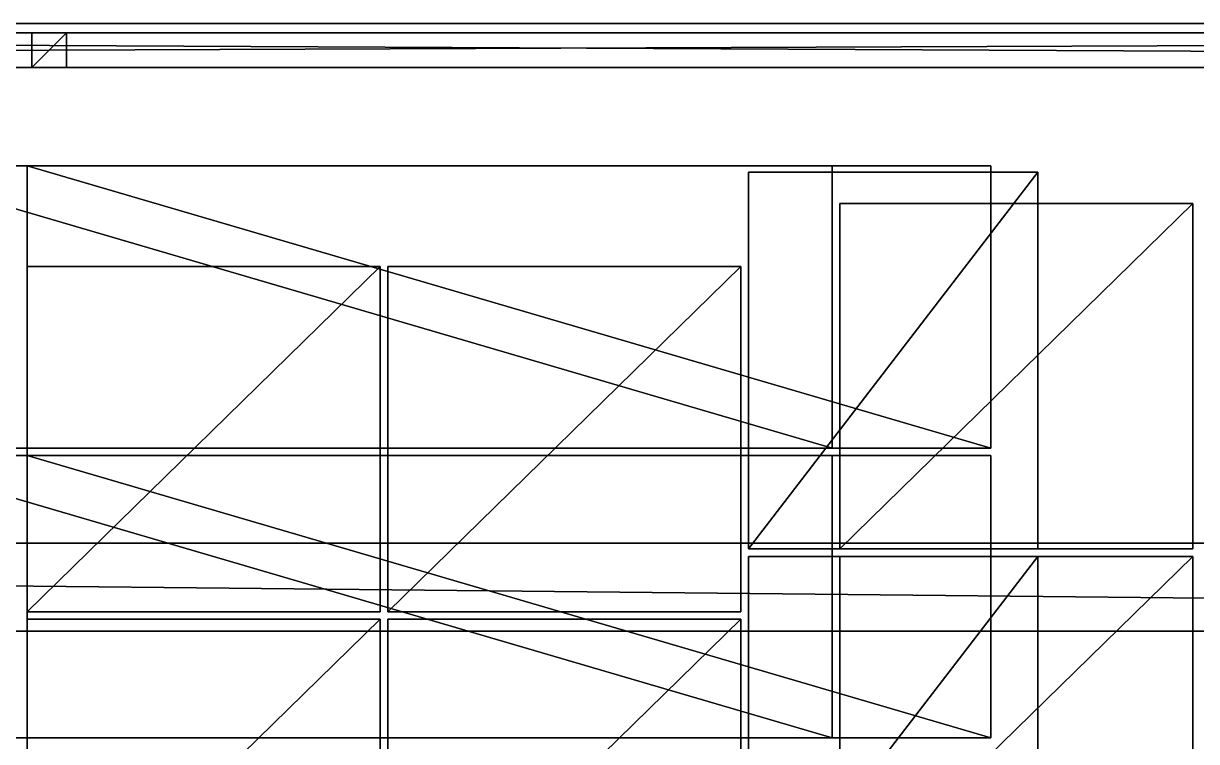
# Model space of a CAD drawing. Header units: millimetres. Extents: x -3100 to 14040, y -1280 to 1295.
# Drawn here: x 6959 to 8823, y 155 to 1295 of the extents above; entities that cross this region are included whole.
import ezdxf

# ---------------------------------------------------------------- set-up
doc = ezdxf.new("R2010")
doc.units = ezdxf.units.MM

msp = doc.modelspace()

# ---------------------------------------------------------------- linework, layer by layer
at = {"layer": 'CAD_75LAB'}
for points in [[(14040, 1295, 1250), (-40, 1295, 1250), (-40, 1295, 1320)], [(14040, 1295, 1320), (14040, 1295, 1250), (-40, 1295, 1320)], [(14040, 1225, 1250), (-40, 1225, 1250), (-40, 1295, 1250)], [(14040, 1295, 1250), (14040, 1225, 1250), (-40, 1295, 1250)], [(14040, 1225, 1320), (-40, 1295, 1320), (-40, 1225, 1320)], [(14040, 1295, 1320), (-40, 1295, 1320), (14040, 1225, 1320)], [(14040, 1280, 1160), (-40, 1280, 1160), (-40, 1280, 1250)], [(14040, 1280, 1250), (14040, 1280, 1160), (-40, 1280, 1250)], [(14040, -1280, 1160), (-40, -1280, 1160), (-40, 1280, 1160)], [(14040, 1280, 1160), (14040, -1280, 1160), (-40, 1280, 1160)], [(14040, -1280, 1250), (-40, 1280, 1250), (-40, -1280, 1250)], [(14040, 1280, 1250), (-40, 1280, 1250), (14040, -1280, 1250)], [(14040, 1280, 3995), (14040, 1280, 3940), (-40, 1280, 3940)], [(14040, 1280, 3995), (-40, 1280, 3940), (-40, 1280, 3995)], [(14040, 1280, 3940), (-40, 1225, 3940), (-40, 1280, 3940)], [(14040, 1280, 3940), (14040, 1225, 3940), (-40, 1225, 3940)], [(14040, 1280, 3995), (-40, 1280, 3995), (-40, 1225, 3995)], [(14040, 1280, 3995), (-40, 1225, 3995), (14040, 1225, 3995)], [(6972.5, 1280, 3940), (6972.5, 1280, 1250), (6972.5, 1225, 1250)], [(6972.5, 1225, 3940), (6972.5, 1280, 3940), (6972.5, 1225, 1250)], [(6972.5, 1280, 3940), (7027.5, 1280, 1250), (6972.5, 1280, 1250)], [(7027.5, 1280, 3940), (7027.5, 1280, 1250), (6972.5, 1280, 3940)], [(7027.5, 1280, 1250), (6972.5, 1225, 1250), (6972.5, 1280, 1250)], [(7027.5, 1280, 1250), (7027.5, 1225, 1250), (6972.5, 1225, 1250)], [(7027.5, 1280, 3940), (6972.5, 1280, 3940), (6972.5, 1225, 3940)], [(7027.5, 1280, 3940), (6972.5, 1225, 3940), (7027.5, 1225, 3940)], [(7027.5, 1280, 3940), (7027.5, 1225, 1250), (7027.5, 1280, 1250)], [(7027.5, 1225, 3940), (7027.5, 1225, 1250), (7027.5, 1280, 3940)], [(14040, 1225, 3995), (-40, 1225, 3940), (14040, 1225, 3940)], [(14040, 1225, 3995), (-40, 1225, 3995), (-40, 1225, 3940)], [(14040, 1225, 1250), (-40, 1225, 1320), (-40, 1225, 1250)], [(14040, 1225, 1320), (-40, 1225, 1320), (14040, 1225, 1250)], [(6972.5, 1225, 3940), (6972.5, 1225, 1250), (7027.5, 1225, 1250)], [(7027.5, 1225, 3940), (6972.5, 1225, 3940), (7027.5, 1225, 1250)], [(8244, 1069, 1367), (8244, 1069, 1253), (6713, 1069, 1253)], [(8244, 1069, 1367), (6713, 1069, 1253), (6713, 1069, 1367)], [(8244, 621, 1253), (6713, 621, 1253), (6713, 1069, 1253)], [(8244, 1069, 1253), (8244, 621, 1253), (6713, 1069, 1253)], [(8244, 621, 1367), (6713, 1069, 1367), (6713, 621, 1367)], [(8244, 1069, 1367), (6713, 1069, 1367), (8244, 621, 1367)], [(8244, 1069, 1487), (8244, 1069, 1373), (6713, 1069, 1373)], [(8244, 1069, 1487), (6713, 1069, 1373), (6713, 1069, 1487)], [(8244, 621, 1373), (6713, 621, 1373), (6713, 1069, 1373)], [(8244, 1069, 1373), (8244, 621, 1373), (6713, 1069, 1373)], [(8244, 621, 1487), (6713, 1069, 1487), (6713, 621, 1487)], [(8244, 1069, 1487), (6713, 1069, 1487), (8244, 621, 1487)], [(8244, 1069, 1607), (8244, 1069, 1493), (6713, 1069, 1493)], [(8244, 1069, 1607), (6713, 1069, 1493), (6713, 1069, 1607)], [(8244, 621, 1493), (6713, 621, 1493), (6713, 1069, 1493)], [(8244, 1069, 1493), (8244, 621, 1493), (6713, 1069, 1493)], [(8244, 621, 1607), (6713, 1069, 1607), (6713, 621, 1607)], [(8244, 1069, 1607), (6713, 1069, 1607), (8244, 621, 1607)], [(6965, 621, 1613), (6965, 1069, 1727), (6965, 1069, 1613)], [(6965, 621, 1727), (6965, 1069, 1727), (6965, 621, 1613)], [(8496, 1069, 1727), (8496, 1069, 1613), (6965, 1069, 1613)], [(8496, 1069, 1727), (6965, 1069, 1613), (6965, 1069, 1727)], [(8496, 621, 1613), (6965, 621, 1613), (6965, 1069, 1613)], [(8496, 1069, 1613), (8496, 621, 1613), (6965, 1069, 1613)], [(8496, 621, 1727), (6965, 1069, 1727), (6965, 621, 1727)], [(8496, 1069, 1727), (6965, 1069, 1727), (8496, 621, 1727)], [(6965, 621, 1733), (6965, 1069, 1847), (6965, 1069, 1733)], [(6965, 621, 1847), (6965, 1069, 1847), (6965, 621, 1733)], [(8496, 1069, 1847), (8496, 1069, 1733), (6965, 1069, 1733)], [(8496, 1069, 1847), (6965, 1069, 1733), (6965, 1069, 1847)], [(8496, 621, 1733), (6965, 621, 1733), (6965, 1069, 1733)], [(8496, 1069, 1733), (8496, 621, 1733), (6965, 1069, 1733)], [(8496, 621, 1847), (6965, 1069, 1847), (6965, 621, 1847)], [(8496, 1069, 1847), (6965, 1069, 1847), (8496, 621, 1847)], [(6965, 621, 1853), (6965, 1069, 1967), (6965, 1069, 1853)], [(6965, 621, 1967), (6965, 1069, 1967), (6965, 621, 1853)], [(8496, 1069, 1967), (8496, 1069, 1853), (6965, 1069, 1853)], [(8496, 1069, 1967), (6965, 1069, 1853), (6965, 1069, 1967)], [(8496, 621, 1853), (6965, 621, 1853), (6965, 1069, 1853)], [(8496, 1069, 1853), (8496, 621, 1853), (6965, 1069, 1853)], [(8496, 621, 1967), (6965, 1069, 1967), (6965, 621, 1967)], [(8496, 1069, 1967), (6965, 1069, 1967), (8496, 621, 1967)], [(6965, 621, 1973), (6965, 1069, 2087), (6965, 1069, 1973)], [(6965, 621, 2087), (6965, 1069, 2087), (6965, 621, 1973)], [(8496, 1069, 2087), (8496, 1069, 1973), (6965, 1069, 1973)], [(8496, 1069, 2087), (6965, 1069, 1973), (6965, 1069, 2087)], [(8496, 621, 1973), (6965, 621, 1973), (6965, 1069, 1973)], [(8496, 1069, 1973), (8496, 621, 1973), (6965, 1069, 1973)], [(8496, 621, 2087), (6965, 1069, 2087), (6965, 621, 2087)], [(8496, 1069, 2087), (6965, 1069, 2087), (8496, 621, 2087)], [(6965, 621, 2093), (6965, 1069, 2207), (6965, 1069, 2093)], [(6965, 621, 2207), (6965, 1069, 2207), (6965, 621, 2093)], [(8496, 1069, 2207), (8496, 1069, 2093), (6965, 1069, 2093)], [(8496, 1069, 2207), (6965, 1069, 2093), (6965, 1069, 2207)], [(8496, 621, 2093), (6965, 621, 2093), (6965, 1069, 2093)], [(8496, 1069, 2093), (8496, 621, 2093), (6965, 1069, 2093)], [(8496, 621, 2207), (6965, 1069, 2207), (6965, 621, 2207)], [(8496, 1069, 2207), (6965, 1069, 2207), (8496, 621, 2207)], [(6965, 621, 2213), (6965, 1069, 2327), (6965, 1069, 2213)], [(6965, 621, 2327), (6965, 1069, 2327), (6965, 621, 2213)], [(8496, 1069, 2327), (8496, 1069, 2213), (6965, 1069, 2213)], [(8496, 1069, 2327), (6965, 1069, 2213), (6965, 1069, 2327)], [(8496, 621, 2213), (6965, 621, 2213), (6965, 1069, 2213)], [(8496, 1069, 2213), (8496, 621, 2213), (6965, 1069, 2213)], [(8496, 621, 2327), (6965, 1069, 2327), (6965, 621, 2327)], [(8496, 1069, 2327), (6965, 1069, 2327), (8496, 621, 2327)], [(6965, 621, 2333), (6965, 1069, 2447), (6965, 1069, 2333)], [(6965, 621, 2447), (6965, 1069, 2447), (6965, 621, 2333)], [(8496, 1069, 2447), (8496, 1069, 2333), (6965, 1069, 2333)], [(8496, 1069, 2447), (6965, 1069, 2333), (6965, 1069, 2447)], [(8496, 621, 2333), (6965, 621, 2333), (6965, 1069, 2333)], [(8496, 1069, 2333), (8496, 621, 2333), (6965, 1069, 2333)], [(8496, 621, 2447), (6965, 1069, 2447), (6965, 621, 2447)], [(8496, 1069, 2447), (6965, 1069, 2447), (8496, 621, 2447)], [(6965, 621, 2453), (6965, 1069, 2567), (6965, 1069, 2453)], [(6965, 621, 2567), (6965, 1069, 2567), (6965, 621, 2453)], [(8496, 1069, 2567), (8496, 1069, 2453), (6965, 1069, 2453)], [(8496, 1069, 2567), (6965, 1069, 2453), (6965, 1069, 2567)], [(8496, 621, 2453), (6965, 621, 2453), (6965, 1069, 2453)], [(8496, 1069, 2453), (8496, 621, 2453), (6965, 1069, 2453)], [(8496, 621, 2567), (6965, 1069, 2567), (6965, 621, 2567)], [(8496, 1069, 2567), (6965, 1069, 2567), (8496, 621, 2567)], [(6965, 621, 2573), (6965, 1069, 2687), (6965, 1069, 2573)], [(6965, 621, 2687), (6965, 1069, 2687), (6965, 621, 2573)], [(8496, 1069, 2687), (8496, 1069, 2573), (6965, 1069, 2573)], [(8496, 1069, 2687), (6965, 1069, 2573), (6965, 1069, 2687)], [(8496, 621, 2573), (6965, 621, 2573), (6965, 1069, 2573)], [(8496, 1069, 2573), (8496, 621, 2573), (6965, 1069, 2573)], [(8496, 621, 2687), (6965, 1069, 2687), (6965, 621, 2687)], [(8496, 1069, 2687), (6965, 1069, 2687), (8496, 621, 2687)], [(6965, 621, 2693), (6965, 1069, 2807), (6965, 1069, 2693)], [(6965, 621, 2807), (6965, 1069, 2807), (6965, 621, 2693)], [(8496, 1069, 2807), (8496, 1069, 2693), (6965, 1069, 2693)], [(8496, 1069, 2807), (6965, 1069, 2693), (6965, 1069, 2807)], [(8496, 621, 2693), (6965, 621, 2693), (6965, 1069, 2693)], [(8496, 1069, 2693), (8496, 621, 2693), (6965, 1069, 2693)], [(8496, 621, 2807), (6965, 1069, 2807), (6965, 621, 2807)], [(8496, 1069, 2807), (6965, 1069, 2807), (8496, 621, 2807)], [(6965, 621, 2813), (6965, 1069, 2927), (6965, 1069, 2813)], [(6965, 621, 2927), (6965, 1069, 2927), (6965, 621, 2813)], [(8496, 1069, 2927), (8496, 1069, 2813), (6965, 1069, 2813)], [(8496, 1069, 2927), (6965, 1069, 2813), (6965, 1069, 2927)], [(8496, 621, 2813), (6965, 621, 2813), (6965, 1069, 2813)], [(8496, 1069, 2813), (8496, 621, 2813), (6965, 1069, 2813)], [(8496, 621, 2927), (6965, 1069, 2927), (6965, 621, 2927)], [(8496, 1069, 2927), (6965, 1069, 2927), (8496, 621, 2927)], [(8244, 621, 1253), (8244, 1069, 1253), (8244, 1069, 1367)], [(8244, 621, 1367), (8244, 621, 1253), (8244, 1069, 1367)], [(8244, 621, 1373), (8244, 1069, 1373), (8244, 1069, 1487)], [(8244, 621, 1487), (8244, 621, 1373), (8244, 1069, 1487)], [(8244, 621, 1493), (8244, 1069, 1493), (8244, 1069, 1607)], [(8244, 621, 1607), (8244, 621, 1493), (8244, 1069, 1607)], [(8496, 621, 1613), (8496, 1069, 1613), (8496, 1069, 1727)], [(8496, 621, 1727), (8496, 621, 1613), (8496, 1069, 1727)], [(8496, 621, 1733), (8496, 1069, 1733), (8496, 1069, 1847)], [(8496, 621, 1847), (8496, 621, 1733), (8496, 1069, 1847)], [(8496, 621, 1853), (8496, 1069, 1853), (8496, 1069, 1967)], [(8496, 621, 1967), (8496, 621, 1853), (8496, 1069, 1967)], [(8496, 621, 1973), (8496, 1069, 1973), (8496, 1069, 2087)], [(8496, 621, 2087), (8496, 621, 1973), (8496, 1069, 2087)], [(8496, 621, 2093), (8496, 1069, 2093), (8496, 1069, 2207)], [(8496, 621, 2207), (8496, 621, 2093), (8496, 1069, 2207)], [(8496, 621, 2213), (8496, 1069, 2213), (8496, 1069, 2327)], [(8496, 621, 2327), (8496, 621, 2213), (8496, 1069, 2327)], [(8496, 621, 2333), (8496, 1069, 2333), (8496, 1069, 2447)], [(8496, 621, 2447), (8496, 621, 2333), (8496, 1069, 2447)], [(8496, 621, 2453), (8496, 1069, 2453), (8496, 1069, 2567)], [(8496, 621, 2567), (8496, 621, 2453), (8496, 1069, 2567)], [(8496, 621, 2573), (8496, 1069, 2573), (8496, 1069, 2687)], [(8496, 621, 2687), (8496, 621, 2573), (8496, 1069, 2687)], [(8496, 621, 2693), (8496, 1069, 2693), (8496, 1069, 2807)], [(8496, 621, 2807), (8496, 621, 2693), (8496, 1069, 2807)], [(8496, 621, 2813), (8496, 1069, 2813), (8496, 1069, 2927)], [(8496, 621, 2927), (8496, 621, 2813), (8496, 1069, 2927)], [(8111, 461, 2933), (8111, 1059, 3071), (8111, 1059, 2933)], [(8111, 461, 3071), (8111, 1059, 3071), (8111, 461, 2933)], [(8571, 1059, 2933), (8111, 1059, 2933), (8111, 1059, 3071)], [(8571, 1059, 3071), (8571, 1059, 2933), (8111, 1059, 3071)], [(8571, 1059, 2933), (8111, 461, 2933), (8111, 1059, 2933)], [(8571, 1059, 2933), (8571, 461, 2933), (8111, 461, 2933)], [(8571, 1059, 3071), (8111, 1059, 3071), (8111, 461, 3071)], [(8571, 1059, 3071), (8111, 461, 3071), (8571, 461, 3071)], [(8111, 461, 3077), (8111, 1059, 3215), (8111, 1059, 3077)], [(8111, 461, 3215), (8111, 1059, 3215), (8111, 461, 3077)], [(8571, 1059, 3077), (8111, 1059, 3077), (8111, 1059, 3215)], [(8571, 1059, 3215), (8571, 1059, 3077), (8111, 1059, 3215)], [(8571, 1059, 3077), (8111, 461, 3077), (8111, 1059, 3077)], [(8571, 1059, 3077), (8571, 461, 3077), (8111, 461, 3077)], [(8571, 1059, 3215), (8111, 1059, 3215), (8111, 461, 3215)], [(8571, 1059, 3215), (8111, 461, 3215), (8571, 461, 3215)], [(8111, 461, 3221), (8111, 1059, 3359), (8111, 1059, 3221)], [(8111, 461, 3359), (8111, 1059, 3359), (8111, 461, 3221)], [(8571, 1059, 3221), (8111, 1059, 3221), (8111, 1059, 3359)], [(8571, 1059, 3359), (8571, 1059, 3221), (8111, 1059, 3359)], [(8571, 1059, 3221), (8111, 461, 3221), (8111, 1059, 3221)], [(8571, 1059, 3221), (8571, 461, 3221), (8111, 461, 3221)], [(8571, 1059, 3359), (8111, 1059, 3359), (8111, 461, 3359)], [(8571, 1059, 3359), (8111, 461, 3359), (8571, 461, 3359)], [(8111, 461, 3365), (8111, 1059, 3503), (8111, 1059, 3365)], [(8111, 461, 3503), (8111, 1059, 3503), (8111, 461, 3365)], [(8571, 1059, 3365), (8111, 1059, 3365), (8111, 1059, 3503)], [(8571, 1059, 3503), (8571, 1059, 3365), (8111, 1059, 3503)], [(8571, 1059, 3365), (8111, 461, 3365), (8111, 1059, 3365)], [(8571, 1059, 3365), (8571, 461, 3365), (8111, 461, 3365)], [(8571, 1059, 3503), (8111, 1059, 3503), (8111, 461, 3503)], [(8571, 1059, 3503), (8111, 461, 3503), (8571, 461, 3503)], [(8111, 461, 3509), (8111, 1059, 3647), (8111, 1059, 3509)], [(8111, 461, 3647), (8111, 1059, 3647), (8111, 461, 3509)], [(8571, 1059, 3509), (8111, 1059, 3509), (8111, 1059, 3647)], [(8571, 1059, 3647), (8571, 1059, 3509), (8111, 1059, 3647)], [(8571, 1059, 3509), (8111, 461, 3509), (8111, 1059, 3509)], [(8571, 1059, 3509), (8571, 461, 3509), (8111, 461, 3509)], [(8571, 1059, 3647), (8111, 1059, 3647), (8111, 461, 3647)], [(8571, 1059, 3647), (8111, 461, 3647), (8571, 461, 3647)], [(8111, 461, 3653), (8111, 1059, 3791), (8111, 1059, 3653)], [(8111, 461, 3791), (8111, 1059, 3791), (8111, 461, 3653)], [(8571, 1059, 3653), (8111, 1059, 3653), (8111, 1059, 3791)], [(8571, 1059, 3791), (8571, 1059, 3653), (8111, 1059, 3791)], [(8571, 1059, 3653), (8111, 461, 3653), (8111, 1059, 3653)], [(8571, 1059, 3653), (8571, 461, 3653), (8111, 461, 3653)], [(8571, 1059, 3791), (8111, 1059, 3791), (8111, 461, 3791)], [(8571, 1059, 3791), (8111, 461, 3791), (8571, 461, 3791)], [(8571, 461, 2933), (8571, 1059, 2933), (8571, 1059, 3071)], [(8571, 461, 3071), (8571, 461, 2933), (8571, 1059, 3071)], [(8571, 461, 3077), (8571, 1059, 3077), (8571, 1059, 3215)], [(8571, 461, 3215), (8571, 461, 3077), (8571, 1059, 3215)], [(8571, 461, 3221), (8571, 1059, 3221), (8571, 1059, 3359)], [(8571, 461, 3359), (8571, 461, 3221), (8571, 1059, 3359)], [(8571, 461, 3365), (8571, 1059, 3365), (8571, 1059, 3503)], [(8571, 461, 3503), (8571, 461, 3365), (8571, 1059, 3503)], [(8571, 461, 3509), (8571, 1059, 3509), (8571, 1059, 3647)], [(8571, 461, 3647), (8571, 461, 3509), (8571, 1059, 3647)], [(8571, 461, 3653), (8571, 1059, 3653), (8571, 1059, 3791)], [(8571, 461, 3791), (8571, 461, 3653), (8571, 1059, 3791)], [(8256, 461, 1253), (8256, 1009, 1397), (8256, 1009, 1253)], [(8256, 461, 1397), (8256, 1009, 1397), (8256, 461, 1253)], [(8817, 1009, 1253), (8256, 1009, 1253), (8256, 1009, 1397)], [(8817, 1009, 1397), (8817, 1009, 1253), (8256, 1009, 1397)], [(8817, 1009, 1253), (8256, 461, 1253), (8256, 1009, 1253)], [(8817, 1009, 1253), (8817, 461, 1253), (8256, 461, 1253)], [(8817, 1009, 1397), (8256, 1009, 1397), (8256, 461, 1397)], [(8817, 1009, 1397), (8256, 461, 1397), (8817, 461, 1397)], [(8256, 461, 1403), (8256, 1009, 1547), (8256, 1009, 1403)], [(8256, 461, 1547), (8256, 1009, 1547), (8256, 461, 1403)], [(8817, 1009, 1403), (8256, 1009, 1403), (8256, 1009, 1547)], [(8817, 1009, 1547), (8817, 1009, 1403), (8256, 1009, 1547)], [(8817, 1009, 1403), (8256, 461, 1403), (8256, 1009, 1403)], [(8817, 1009, 1403), (8817, 461, 1403), (8256, 461, 1403)], [(8817, 1009, 1547), (8256, 1009, 1547), (8256, 461, 1547)], [(8817, 1009, 1547), (8256, 461, 1547), (8817, 461, 1547)], [(8817, 461, 1253), (8817, 1009, 1253), (8817, 1009, 1397)], [(8817, 461, 1397), (8817, 461, 1253), (8817, 1009, 1397)], [(8817, 461, 1403), (8817, 1009, 1403), (8817, 1009, 1547)], [(8817, 461, 1547), (8817, 461, 1403), (8817, 1009, 1547)], [(6965, 361, 2933), (6965, 909, 3077), (6965, 909, 2933)], [(6965, 361, 3077), (6965, 909, 3077), (6965, 361, 2933)], [(7526, 909, 2933), (6965, 909, 2933), (6965, 909, 3077)], [(7526, 909, 3077), (7526, 909, 2933), (6965, 909, 3077)], [(7526, 909, 2933), (6965, 361, 2933), (6965, 909, 2933)], [(7526, 909, 2933), (7526, 361, 2933), (6965, 361, 2933)], [(7526, 909, 3077), (6965, 909, 3077), (6965, 361, 3077)], [(7526, 909, 3077), (6965, 361, 3077), (7526, 361, 3077)], [(6965, 361, 3083), (6965, 909, 3227), (6965, 909, 3083)], [(6965, 361, 3227), (6965, 909, 3227), (6965, 361, 3083)], [(7526, 909, 3083), (6965, 909, 3083), (6965, 909, 3227)], [(7526, 909, 3227), (7526, 909, 3083), (6965, 909, 3227)], [(7526, 909, 3083), (6965, 361, 3083), (6965, 909, 3083)], [(7526, 909, 3083), (7526, 361, 3083), (6965, 361, 3083)], [(7526, 909, 3227), (6965, 909, 3227), (6965, 361, 3227)], [(7526, 909, 3227), (6965, 361, 3227), (7526, 361, 3227)], [(6965, 361, 3233), (6965, 909, 3377), (6965, 909, 3233)], [(6965, 361, 3377), (6965, 909, 3377), (6965, 361, 3233)], [(7526, 909, 3233), (6965, 909, 3233), (6965, 909, 3377)], [(7526, 909, 3377), (7526, 909, 3233), (6965, 909, 3377)], [(7526, 909, 3233), (6965, 361, 3233), (6965, 909, 3233)], [(7526, 909, 3233), (7526, 361, 3233), (6965, 361, 3233)], [(7526, 909, 3377), (6965, 909, 3377), (6965, 361, 3377)], [(7526, 909, 3377), (6965, 361, 3377), (7526, 361, 3377)], [(6965, 361, 3383), (6965, 909, 3527), (6965, 909, 3383)], [(6965, 361, 3527), (6965, 909, 3527), (6965, 361, 3383)], [(7526, 909, 3383), (6965, 909, 3383), (6965, 909, 3527)], [(7526, 909, 3527), (7526, 909, 3383), (6965, 909, 3527)], [(7526, 909, 3383), (6965, 361, 3383), (6965, 909, 3383)], [(7526, 909, 3383), (7526, 361, 3383), (6965, 361, 3383)], [(7526, 909, 3527), (6965, 909, 3527), (6965, 361, 3527)], [(7526, 909, 3527), (6965, 361, 3527), (7526, 361, 3527)], [(6965, 361, 3533), (6965, 909, 3677), (6965, 909, 3533)], [(6965, 361, 3677), (6965, 909, 3677), (6965, 361, 3533)], [(7526, 909, 3533), (6965, 909, 3533), (6965, 909, 3677)], [(7526, 909, 3677), (7526, 909, 3533), (6965, 909, 3677)], [(7526, 909, 3533), (6965, 361, 3533), (6965, 909, 3533)], [(7526, 909, 3533), (7526, 361, 3533), (6965, 361, 3533)], [(7526, 909, 3677), (6965, 909, 3677), (6965, 361, 3677)], [(7526, 909, 3677), (6965, 361, 3677), (7526, 361, 3677)], [(6965, 361, 3683), (6965, 909, 3827), (6965, 909, 3683)], [(6965, 361, 3827), (6965, 909, 3827), (6965, 361, 3683)], [(7526, 909, 3683), (6965, 909, 3683), (6965, 909, 3827)], [(7526, 909, 3827), (7526, 909, 3683), (6965, 909, 3827)], [(7526, 909, 3683), (6965, 361, 3683), (6965, 909, 3683)], [(7526, 909, 3683), (7526, 361, 3683), (6965, 361, 3683)], [(7526, 909, 3827), (6965, 909, 3827), (6965, 361, 3827)], [(7526, 909, 3827), (6965, 361, 3827), (7526, 361, 3827)], [(7526, 361, 2933), (7526, 909, 2933), (7526, 909, 3077)], [(7526, 361, 3077), (7526, 361, 2933), (7526, 909, 3077)], [(7526, 361, 3083), (7526, 909, 3083), (7526, 909, 3227)], [(7526, 361, 3227), (7526, 361, 3083), (7526, 909, 3227)], [(7526, 361, 3233), (7526, 909, 3233), (7526, 909, 3377)], [(7526, 361, 3377), (7526, 361, 3233), (7526, 909, 3377)], [(7526, 361, 3383), (7526, 909, 3383), (7526, 909, 3527)], [(7526, 361, 3527), (7526, 361, 3383), (7526, 909, 3527)], [(7526, 361, 3533), (7526, 909, 3533), (7526, 909, 3677)], [(7526, 361, 3677), (7526, 361, 3533), (7526, 909, 3677)], [(7526, 361, 3683), (7526, 909, 3683), (7526, 909, 3827)], [(7526, 361, 3827), (7526, 361, 3683), (7526, 909, 3827)], [(7538, 361, 2933), (7538, 909, 3077), (7538, 909, 2933)], [(7538, 361, 3077), (7538, 909, 3077), (7538, 361, 2933)], [(8099, 909, 2933), (7538, 909, 2933), (7538, 909, 3077)], [(8099, 909, 3077), (8099, 909, 2933), (7538, 909, 3077)], [(8099, 909, 2933), (7538, 361, 2933), (7538, 909, 2933)], [(8099, 909, 2933), (8099, 361, 2933), (7538, 361, 2933)], [(8099, 909, 3077), (7538, 909, 3077), (7538, 361, 3077)], [(8099, 909, 3077), (7538, 361, 3077), (8099, 361, 3077)], [(7538, 361, 3083), (7538, 909, 3227), (7538, 909, 3083)], [(7538, 361, 3227), (7538, 909, 3227), (7538, 361, 3083)], [(8099, 909, 3083), (7538, 909, 3083), (7538, 909, 3227)], [(8099, 909, 3227), (8099, 909, 3083), (7538, 909, 3227)], [(8099, 909, 3083), (7538, 361, 3083), (7538, 909, 3083)], [(8099, 909, 3083), (8099, 361, 3083), (7538, 361, 3083)], [(8099, 909, 3227), (7538, 909, 3227), (7538, 361, 3227)], [(8099, 909, 3227), (7538, 361, 3227), (8099, 361, 3227)], [(7538, 361, 3233), (7538, 909, 3377), (7538, 909, 3233)], [(7538, 361, 3377), (7538, 909, 3377), (7538, 361, 3233)], [(8099, 909, 3233), (7538, 909, 3233), (7538, 909, 3377)], [(8099, 909, 3377), (8099, 909, 3233), (7538, 909, 3377)], [(8099, 909, 3233), (7538, 361, 3233), (7538, 909, 3233)], [(8099, 909, 3233), (8099, 361, 3233), (7538, 361, 3233)], [(8099, 909, 3377), (7538, 909, 3377), (7538, 361, 3377)], [(8099, 909, 3377), (7538, 361, 3377), (8099, 361, 3377)], [(7538, 361, 3383), (7538, 909, 3527), (7538, 909, 3383)], [(7538, 361, 3527), (7538, 909, 3527), (7538, 361, 3383)], [(8099, 909, 3383), (7538, 909, 3383), (7538, 909, 3527)], [(8099, 909, 3527), (8099, 909, 3383), (7538, 909, 3527)], [(8099, 909, 3383), (7538, 361, 3383), (7538, 909, 3383)], [(8099, 909, 3383), (8099, 361, 3383), (7538, 361, 3383)], [(8099, 909, 3527), (7538, 909, 3527), (7538, 361, 3527)], [(8099, 909, 3527), (7538, 361, 3527), (8099, 361, 3527)], [(7538, 361, 3533), (7538, 909, 3677), (7538, 909, 3533)], [(7538, 361, 3677), (7538, 909, 3677), (7538, 361, 3533)], [(8099, 909, 3533), (7538, 909, 3533), (7538, 909, 3677)], [(8099, 909, 3677), (8099, 909, 3533), (7538, 909, 3677)], [(8099, 909, 3533), (7538, 361, 3533), (7538, 909, 3533)], [(8099, 909, 3533), (8099, 361, 3533), (7538, 361, 3533)], [(8099, 909, 3677), (7538, 909, 3677), (7538, 361, 3677)], [(8099, 909, 3677), (7538, 361, 3677), (8099, 361, 3677)], [(7538, 361, 3683), (7538, 909, 3827), (7538, 909, 3683)], [(7538, 361, 3827), (7538, 909, 3827), (7538, 361, 3683)], [(8099, 909, 3683), (7538, 909, 3683), (7538, 909, 3827)], [(8099, 909, 3827), (8099, 909, 3683), (7538, 909, 3827)], [(8099, 909, 3683), (7538, 361, 3683), (7538, 909, 3683)], [(8099, 909, 3683), (8099, 361, 3683), (7538, 361, 3683)], [(8099, 909, 3827), (7538, 909, 3827), (7538, 361, 3827)], [(8099, 909, 3827), (7538, 361, 3827), (8099, 361, 3827)], [(8099, 361, 2933), (8099, 909, 2933), (8099, 909, 3077)], [(8099, 361, 3077), (8099, 361, 2933), (8099, 909, 3077)], [(8099, 361, 3083), (8099, 909, 3083), (8099, 909, 3227)], [(8099, 361, 3227), (8099, 361, 3083), (8099, 909, 3227)], [(8099, 361, 3233), (8099, 909, 3233), (8099, 909, 3377)], [(8099, 361, 3377), (8099, 361, 3233), (8099, 909, 3377)], [(8099, 361, 3383), (8099, 909, 3383), (8099, 909, 3527)], [(8099, 361, 3527), (8099, 361, 3383), (8099, 909, 3527)], [(8099, 361, 3533), (8099, 909, 3533), (8099, 909, 3677)], [(8099, 361, 3677), (8099, 361, 3533), (8099, 909, 3677)], [(8099, 361, 3683), (8099, 909, 3683), (8099, 909, 3827)], [(8099, 361, 3827), (8099, 361, 3683), (8099, 909, 3827)], [(8244, 621, 1367), (6713, 621, 1253), (8244, 621, 1253)], [(8244, 621, 1367), (6713, 621, 1367), (6713, 621, 1253)], [(8244, 621, 1487), (6713, 621, 1373), (8244, 621, 1373)], [(8244, 621, 1487), (6713, 621, 1487), (6713, 621, 1373)], [(8244, 621, 1607), (6713, 621, 1493), (8244, 621, 1493)], [(8244, 621, 1607), (6713, 621, 1607), (6713, 621, 1493)], [(8496, 621, 1727), (6965, 621, 1613), (8496, 621, 1613)], [(8496, 621, 1727), (6965, 621, 1727), (6965, 621, 1613)], [(8496, 621, 1847), (6965, 621, 1733), (8496, 621, 1733)], [(8496, 621, 1847), (6965, 621, 1847), (6965, 621, 1733)], [(8496, 621, 1967), (6965, 621, 1853), (8496, 621, 1853)], [(8496, 621, 1967), (6965, 621, 1967), (6965, 621, 1853)], [(8496, 621, 2087), (6965, 621, 1973), (8496, 621, 1973)], [(8496, 621, 2087), (6965, 621, 2087), (6965, 621, 1973)], [(8496, 621, 2207), (6965, 621, 2093), (8496, 621, 2093)], [(8496, 621, 2207), (6965, 621, 2207), (6965, 621, 2093)], [(8496, 621, 2327), (6965, 621, 2213), (8496, 621, 2213)], [(8496, 621, 2327), (6965, 621, 2327), (6965, 621, 2213)], [(8496, 621, 2447), (6965, 621, 2333), (8496, 621, 2333)], [(8496, 621, 2447), (6965, 621, 2447), (6965, 621, 2333)], [(8496, 621, 2567), (6965, 621, 2453), (8496, 621, 2453)], [(8496, 621, 2567), (6965, 621, 2567), (6965, 621, 2453)], [(8496, 621, 2687), (6965, 621, 2573), (8496, 621, 2573)], [(8496, 621, 2687), (6965, 621, 2687), (6965, 621, 2573)], [(8496, 621, 2807), (6965, 621, 2693), (8496, 621, 2693)], [(8496, 621, 2807), (6965, 621, 2807), (6965, 621, 2693)], [(8496, 621, 2927), (6965, 621, 2813), (8496, 621, 2813)], [(8496, 621, 2927), (6965, 621, 2927), (6965, 621, 2813)], [(8244, 609, 1367), (8244, 609, 1253), (6713, 609, 1253)], [(8244, 609, 1367), (6713, 609, 1253), (6713, 609, 1367)], [(8244, 161, 1253), (6713, 161, 1253), (6713, 609, 1253)], [(8244, 609, 1253), (8244, 161, 1253), (6713, 609, 1253)], [(8244, 161, 1367), (6713, 609, 1367), (6713, 161, 1367)], [(8244, 609, 1367), (6713, 609, 1367), (8244, 161, 1367)], [(8244, 609, 1487), (8244, 609, 1373), (6713, 609, 1373)], [(8244, 609, 1487), (6713, 609, 1373), (6713, 609, 1487)], [(8244, 161, 1373), (6713, 161, 1373), (6713, 609, 1373)], [(8244, 609, 1373), (8244, 161, 1373), (6713, 609, 1373)], [(8244, 161, 1487), (6713, 609, 1487), (6713, 161, 1487)], [(8244, 609, 1487), (6713, 609, 1487), (8244, 161, 1487)], [(8244, 609, 1607), (8244, 609, 1493), (6713, 609, 1493)], [(8244, 609, 1607), (6713, 609, 1493), (6713, 609, 1607)], [(8244, 161, 1493), (6713, 161, 1493), (6713, 609, 1493)], [(8244, 609, 1493), (8244, 161, 1493), (6713, 609, 1493)], [(8244, 161, 1607), (6713, 609, 1607), (6713, 161, 1607)], [(8244, 609, 1607), (6713, 609, 1607), (8244, 161, 1607)], [(6965, 161, 1613), (6965, 609, 1727), (6965, 609, 1613)], [(6965, 161, 1727), (6965, 609, 1727), (6965, 161, 1613)], [(8496, 609, 1727), (8496, 609, 1613), (6965, 609, 1613)], [(8496, 609, 1727), (6965, 609, 1613), (6965, 609, 1727)], [(8496, 161, 1613), (6965, 161, 1613), (6965, 609, 1613)], [(8496, 609, 1613), (8496, 161, 1613), (6965, 609, 1613)], [(8496, 161, 1727), (6965, 609, 1727), (6965, 161, 1727)], [(8496, 609, 1727), (6965, 609, 1727), (8496, 161, 1727)], [(6965, 161, 1733), (6965, 609, 1847), (6965, 609, 1733)], [(6965, 161, 1847), (6965, 609, 1847), (6965, 161, 1733)], [(8496, 609, 1847), (8496, 609, 1733), (6965, 609, 1733)], [(8496, 609, 1847), (6965, 609, 1733), (6965, 609, 1847)], [(8496, 161, 1733), (6965, 161, 1733), (6965, 609, 1733)], [(8496, 609, 1733), (8496, 161, 1733), (6965, 609, 1733)], [(8496, 161, 1847), (6965, 609, 1847), (6965, 161, 1847)], [(8496, 609, 1847), (6965, 609, 1847), (8496, 161, 1847)], [(6965, 161, 1853), (6965, 609, 1967), (6965, 609, 1853)], [(6965, 161, 1967), (6965, 609, 1967), (6965, 161, 1853)], [(8496, 609, 1967), (8496, 609, 1853), (6965, 609, 1853)], [(8496, 609, 1967), (6965, 609, 1853), (6965, 609, 1967)], [(8496, 161, 1853), (6965, 161, 1853), (6965, 609, 1853)], [(8496, 609, 1853), (8496, 161, 1853), (6965, 609, 1853)], [(8496, 161, 1967), (6965, 609, 1967), (6965, 161, 1967)], [(8496, 609, 1967), (6965, 609, 1967), (8496, 161, 1967)], [(6965, 161, 1973), (6965, 609, 2087), (6965, 609, 1973)], [(6965, 161, 2087), (6965, 609, 2087), (6965, 161, 1973)], [(8496, 609, 2087), (8496, 609, 1973), (6965, 609, 1973)], [(8496, 609, 2087), (6965, 609, 1973), (6965, 609, 2087)], [(8496, 161, 1973), (6965, 161, 1973), (6965, 609, 1973)], [(8496, 609, 1973), (8496, 161, 1973), (6965, 609, 1973)], [(8496, 161, 2087), (6965, 609, 2087), (6965, 161, 2087)], [(8496, 609, 2087), (6965, 609, 2087), (8496, 161, 2087)], [(6965, 161, 2093), (6965, 609, 2207), (6965, 609, 2093)], [(6965, 161, 2207), (6965, 609, 2207), (6965, 161, 2093)], [(8496, 609, 2207), (8496, 609, 2093), (6965, 609, 2093)], [(8496, 609, 2207), (6965, 609, 2093), (6965, 609, 2207)], [(8496, 161, 2093), (6965, 161, 2093), (6965, 609, 2093)], [(8496, 609, 2093), (8496, 161, 2093), (6965, 609, 2093)], [(8496, 161, 2207), (6965, 609, 2207), (6965, 161, 2207)], [(8496, 609, 2207), (6965, 609, 2207), (8496, 161, 2207)], [(6965, 161, 2213), (6965, 609, 2327), (6965, 609, 2213)], [(6965, 161, 2327), (6965, 609, 2327), (6965, 161, 2213)], [(8496, 609, 2327), (8496, 609, 2213), (6965, 609, 2213)], [(8496, 609, 2327), (6965, 609, 2213), (6965, 609, 2327)], [(8496, 161, 2213), (6965, 161, 2213), (6965, 609, 2213)], [(8496, 609, 2213), (8496, 161, 2213), (6965, 609, 2213)], [(8496, 161, 2327), (6965, 609, 2327), (6965, 161, 2327)], [(8496, 609, 2327), (6965, 609, 2327), (8496, 161, 2327)], [(6965, 161, 2333), (6965, 609, 2447), (6965, 609, 2333)], [(6965, 161, 2447), (6965, 609, 2447), (6965, 161, 2333)], [(8496, 609, 2447), (8496, 609, 2333), (6965, 609, 2333)], [(8496, 609, 2447), (6965, 609, 2333), (6965, 609, 2447)], [(8496, 161, 2333), (6965, 161, 2333), (6965, 609, 2333)], [(8496, 609, 2333), (8496, 161, 2333), (6965, 609, 2333)], [(8496, 161, 2447), (6965, 609, 2447), (6965, 161, 2447)], [(8496, 609, 2447), (6965, 609, 2447), (8496, 161, 2447)], [(6965, 161, 2453), (6965, 609, 2567), (6965, 609, 2453)], [(6965, 161, 2567), (6965, 609, 2567), (6965, 161, 2453)], [(8496, 609, 2567), (8496, 609, 2453), (6965, 609, 2453)], [(8496, 609, 2567), (6965, 609, 2453), (6965, 609, 2567)], [(8496, 161, 2453), (6965, 161, 2453), (6965, 609, 2453)], [(8496, 609, 2453), (8496, 161, 2453), (6965, 609, 2453)], [(8496, 161, 2567), (6965, 609, 2567), (6965, 161, 2567)], [(8496, 609, 2567), (6965, 609, 2567), (8496, 161, 2567)], [(6965, 161, 2573), (6965, 609, 2687), (6965, 609, 2573)], [(6965, 161, 2687), (6965, 609, 2687), (6965, 161, 2573)], [(8496, 609, 2687), (8496, 609, 2573), (6965, 609, 2573)], [(8496, 609, 2687), (6965, 609, 2573), (6965, 609, 2687)], [(8496, 161, 2573), (6965, 161, 2573), (6965, 609, 2573)], [(8496, 609, 2573), (8496, 161, 2573), (6965, 609, 2573)], [(8496, 161, 2687), (6965, 609, 2687), (6965, 161, 2687)], [(8496, 609, 2687), (6965, 609, 2687), (8496, 161, 2687)], [(6965, 161, 2693), (6965, 609, 2807), (6965, 609, 2693)], [(6965, 161, 2807), (6965, 609, 2807), (6965, 161, 2693)], [(8496, 609, 2807), (8496, 609, 2693), (6965, 609, 2693)], [(8496, 609, 2807), (6965, 609, 2693), (6965, 609, 2807)], [(8496, 161, 2693), (6965, 161, 2693), (6965, 609, 2693)], [(8496, 609, 2693), (8496, 161, 2693), (6965, 609, 2693)], [(8496, 161, 2807), (6965, 609, 2807), (6965, 161, 2807)], [(8496, 609, 2807), (6965, 609, 2807), (8496, 161, 2807)], [(6965, 161, 2813), (6965, 609, 2927), (6965, 609, 2813)], [(6965, 161, 2927), (6965, 609, 2927), (6965, 161, 2813)], [(8496, 609, 2927), (8496, 609, 2813), (6965, 609, 2813)], [(8496, 609, 2927), (6965, 609, 2813), (6965, 609, 2927)], [(8496, 161, 2813), (6965, 161, 2813), (6965, 609, 2813)], [(8496, 609, 2813), (8496, 161, 2813), (6965, 609, 2813)], [(8496, 161, 2927), (6965, 609, 2927), (6965, 161, 2927)], [(8496, 609, 2927), (6965, 609, 2927), (8496, 161, 2927)], [(8244, 161, 1253), (8244, 609, 1253), (8244, 609, 1367)], [(8244, 161, 1367), (8244, 161, 1253), (8244, 609, 1367)], [(8244, 161, 1373), (8244, 609, 1373), (8244, 609, 1487)], [(8244, 161, 1487), (8244, 161, 1373), (8244, 609, 1487)], [(8244, 161, 1493), (8244, 609, 1493), (8244, 609, 1607)], [(8244, 161, 1607), (8244, 161, 1493), (8244, 609, 1607)], [(8496, 161, 1613), (8496, 609, 1613), (8496, 609, 1727)], [(8496, 161, 1727), (8496, 161, 1613), (8496, 609, 1727)], [(8496, 161, 1733), (8496, 609, 1733), (8496, 609, 1847)], [(8496, 161, 1847), (8496, 161, 1733), (8496, 609, 1847)], [(8496, 161, 1853), (8496, 609, 1853), (8496, 609, 1967)], [(8496, 161, 1967), (8496, 161, 1853), (8496, 609, 1967)], [(8496, 161, 1973), (8496, 609, 1973), (8496, 609, 2087)], [(8496, 161, 2087), (8496, 161, 1973), (8496, 609, 2087)], [(8496, 161, 2093), (8496, 609, 2093), (8496, 609, 2207)], [(8496, 161, 2207), (8496, 161, 2093), (8496, 609, 2207)], [(8496, 161, 2213), (8496, 609, 2213), (8496, 609, 2327)], [(8496, 161, 2327), (8496, 161, 2213), (8496, 609, 2327)], [(8496, 161, 2333), (8496, 609, 2333), (8496, 609, 2447)], [(8496, 161, 2447), (8496, 161, 2333), (8496, 609, 2447)], [(8496, 161, 2453), (8496, 609, 2453), (8496, 609, 2567)], [(8496, 161, 2567), (8496, 161, 2453), (8496, 609, 2567)], [(8496, 161, 2573), (8496, 609, 2573), (8496, 609, 2687)], [(8496, 161, 2687), (8496, 161, 2573), (8496, 609, 2687)], [(8496, 161, 2693), (8496, 609, 2693), (8496, 609, 2807)], [(8496, 161, 2807), (8496, 161, 2693), (8496, 609, 2807)], [(8496, 161, 2813), (8496, 609, 2813), (8496, 609, 2927)], [(8496, 161, 2927), (8496, 161, 2813), (8496, 609, 2927)], [(13960, 470, 1160), (13960, 470, 910), (300, 470, 910)], [(13960, 470, 1160), (300, 470, 910), (300, 470, 1160)], [(13960, 330, 910), (300, 330, 910), (300, 470, 910)], [(13960, 470, 910), (13960, 330, 910), (300, 470, 910)], [(13960, 330, 1160), (300, 470, 1160), (300, 330, 1160)], [(13960, 470, 1160), (300, 470, 1160), (13960, 330, 1160)], [(8571, 461, 2933), (8111, 461, 3071), (8111, 461, 2933)], [(8571, 461, 3071), (8111, 461, 3071), (8571, 461, 2933)], [(8571, 461, 3077), (8111, 461, 3215), (8111, 461, 3077)], [(8571, 461, 3215), (8111, 461, 3215), (8571, 461, 3077)], [(8571, 461, 3221), (8111, 461, 3359), (8111, 461, 3221)], [(8571, 461, 3359), (8111, 461, 3359), (8571, 461, 3221)], [(8571, 461, 3365), (8111, 461, 3503), (8111, 461, 3365)], [(8571, 461, 3503), (8111, 461, 3503), (8571, 461, 3365)], [(8571, 461, 3509), (8111, 461, 3647), (8111, 461, 3509)], [(8571, 461, 3647), (8111, 461, 3647), (8571, 461, 3509)], [(8571, 461, 3653), (8111, 461, 3791), (8111, 461, 3653)], [(8571, 461, 3791), (8111, 461, 3791), (8571, 461, 3653)], [(8111, -149, 2933), (8111, 449, 3071), (8111, 449, 2933)], [(8111, -149, 3071), (8111, 449, 3071), (8111, -149, 2933)], [(8571, 449, 2933), (8111, 449, 2933), (8111, 449, 3071)], [(8571, 449, 3071), (8571, 449, 2933), (8111, 449, 3071)], [(8571, 449, 2933), (8111, -149, 2933), (8111, 449, 2933)], [(8571, 449, 2933), (8571, -149, 2933), (8111, -149, 2933)], [(8571, 449, 3071), (8111, 449, 3071), (8111, -149, 3071)], [(8571, 449, 3071), (8111, -149, 3071), (8571, -149, 3071)], [(8111, -149, 3077), (8111, 449, 3215), (8111, 449, 3077)], [(8111, -149, 3215), (8111, 449, 3215), (8111, -149, 3077)], [(8571, 449, 3077), (8111, 449, 3077), (8111, 449, 3215)], [(8571, 449, 3215), (8571, 449, 3077), (8111, 449, 3215)], [(8571, 449, 3077), (8111, -149, 3077), (8111, 449, 3077)], [(8571, 449, 3077), (8571, -149, 3077), (8111, -149, 3077)], [(8571, 449, 3215), (8111, 449, 3215), (8111, -149, 3215)], [(8571, 449, 3215), (8111, -149, 3215), (8571, -149, 3215)], [(8111, -149, 3221), (8111, 449, 3359), (8111, 449, 3221)], [(8111, -149, 3359), (8111, 449, 3359), (8111, -149, 3221)], [(8571, 449, 3221), (8111, 449, 3221), (8111, 449, 3359)], [(8571, 449, 3359), (8571, 449, 3221), (8111, 449, 3359)], [(8571, 449, 3221), (8111, -149, 3221), (8111, 449, 3221)], [(8571, 449, 3221), (8571, -149, 3221), (8111, -149, 3221)], [(8571, 449, 3359), (8111, 449, 3359), (8111, -149, 3359)], [(8571, 449, 3359), (8111, -149, 3359), (8571, -149, 3359)], [(8111, -149, 3365), (8111, 449, 3503), (8111, 449, 3365)], [(8111, -149, 3503), (8111, 449, 3503), (8111, -149, 3365)], [(8571, 449, 3365), (8111, 449, 3365), (8111, 449, 3503)], [(8571, 449, 3503), (8571, 449, 3365), (8111, 449, 3503)], [(8571, 449, 3365), (8111, -149, 3365), (8111, 449, 3365)], [(8571, 449, 3365), (8571, -149, 3365), (8111, -149, 3365)], [(8571, 449, 3503), (8111, 449, 3503), (8111, -149, 3503)], [(8571, 449, 3503), (8111, -149, 3503), (8571, -149, 3503)], [(8111, -149, 3509), (8111, 449, 3647), (8111, 449, 3509)], [(8111, -149, 3647), (8111, 449, 3647), (8111, -149, 3509)], [(8571, 449, 3509), (8111, 449, 3509), (8111, 449, 3647)], [(8571, 449, 3647), (8571, 449, 3509), (8111, 449, 3647)], [(8571, 449, 3509), (8111, -149, 3509), (8111, 449, 3509)], [(8571, 449, 3509), (8571, -149, 3509), (8111, -149, 3509)], [(8571, 449, 3647), (8111, 449, 3647), (8111, -149, 3647)], [(8571, 449, 3647), (8111, -149, 3647), (8571, -149, 3647)], [(8111, -149, 3653), (8111, 449, 3791), (8111, 449, 3653)], [(8111, -149, 3791), (8111, 449, 3791), (8111, -149, 3653)], [(8571, 449, 3653), (8111, 449, 3653), (8111, 449, 3791)], [(8571, 449, 3791), (8571, 449, 3653), (8111, 449, 3791)], [(8571, 449, 3653), (8111, -149, 3653), (8111, 449, 3653)], [(8571, 449, 3653), (8571, -149, 3653), (8111, -149, 3653)], [(8571, 449, 3791), (8111, 449, 3791), (8111, -149, 3791)], [(8571, 449, 3791), (8111, -149, 3791), (8571, -149, 3791)], [(8817, 461, 1253), (8256, 461, 1397), (8256, 461, 1253)], [(8817, 461, 1397), (8256, 461, 1397), (8817, 461, 1253)], [(8817, 461, 1403), (8256, 461, 1547), (8256, 461, 1403)], [(8817, 461, 1547), (8256, 461, 1547), (8817, 461, 1403)], [(8256, -99, 1253), (8256, 449, 1397), (8256, 449, 1253)], [(8256, -99, 1397), (8256, 449, 1397), (8256, -99, 1253)], [(8817, 449, 1253), (8256, 449, 1253), (8256, 449, 1397)], [(8817, 449, 1397), (8817, 449, 1253), (8256, 449, 1397)], [(8817, 449, 1253), (8256, -99, 1253), (8256, 449, 1253)], [(8817, 449, 1253), (8817, -99, 1253), (8256, -99, 1253)], [(8817, 449, 1397), (8256, 449, 1397), (8256, -99, 1397)], [(8817, 449, 1397), (8256, -99, 1397), (8817, -99, 1397)], [(8256, -99, 1403), (8256, 449, 1547), (8256, 449, 1403)], [(8256, -99, 1547), (8256, 449, 1547), (8256, -99, 1403)], [(8817, 449, 1403), (8256, 449, 1403), (8256, 449, 1547)], [(8817, 449, 1547), (8817, 449, 1403), (8256, 449, 1547)], [(8817, 449, 1403), (8256, -99, 1403), (8256, 449, 1403)], [(8817, 449, 1403), (8817, -99, 1403), (8256, -99, 1403)], [(8817, 449, 1547), (8256, 449, 1547), (8256, -99, 1547)], [(8817, 449, 1547), (8256, -99, 1547), (8817, -99, 1547)], [(8571, -149, 2933), (8571, 449, 2933), (8571, 449, 3071)], [(8571, -149, 3071), (8571, -149, 2933), (8571, 449, 3071)], [(8571, -149, 3077), (8571, 449, 3077), (8571, 449, 3215)], [(8571, -149, 3215), (8571, -149, 3077), (8571, 449, 3215)], [(8571, -149, 3221), (8571, 449, 3221), (8571, 449, 3359)], [(8571, -149, 3359), (8571, -149, 3221), (8571, 449, 3359)], [(8571, -149, 3365), (8571, 449, 3365), (8571, 449, 3503)], [(8571, -149, 3503), (8571, -149, 3365), (8571, 449, 3503)], [(8571, -149, 3509), (8571, 449, 3509), (8571, 449, 3647)], [(8571, -149, 3647), (8571, -149, 3509), (8571, 449, 3647)], [(8571, -149, 3653), (8571, 449, 3653), (8571, 449, 3791)], [(8571, -149, 3791), (8571, -149, 3653), (8571, 449, 3791)], [(8817, -99, 1253), (8817, 449, 1253), (8817, 449, 1397)], [(8817, -99, 1397), (8817, -99, 1253), (8817, 449, 1397)], [(8817, -99, 1403), (8817, 449, 1403), (8817, 449, 1547)], [(8817, -99, 1547), (8817, -99, 1403), (8817, 449, 1547)], [(7526, 361, 2933), (6965, 361, 3077), (6965, 361, 2933)], [(7526, 361, 3077), (6965, 361, 3077), (7526, 361, 2933)], [(7526, 361, 3083), (6965, 361, 3227), (6965, 361, 3083)], [(7526, 361, 3227), (6965, 361, 3227), (7526, 361, 3083)], [(7526, 361, 3233), (6965, 361, 3377), (6965, 361, 3233)], [(7526, 361, 3377), (6965, 361, 3377), (7526, 361, 3233)], [(7526, 361, 3383), (6965, 361, 3527), (6965, 361, 3383)], [(7526, 361, 3527), (6965, 361, 3527), (7526, 361, 3383)], [(7526, 361, 3533), (6965, 361, 3677), (6965, 361, 3533)], [(7526, 361, 3677), (6965, 361, 3677), (7526, 361, 3533)], [(7526, 361, 3683), (6965, 361, 3827), (6965, 361, 3683)], [(7526, 361, 3827), (6965, 361, 3827), (7526, 361, 3683)], [(8099, 361, 2933), (7538, 361, 3077), (7538, 361, 2933)], [(8099, 361, 3077), (7538, 361, 3077), (8099, 361, 2933)], [(8099, 361, 3083), (7538, 361, 3227), (7538, 361, 3083)], [(8099, 361, 3227), (7538, 361, 3227), (8099, 361, 3083)], [(8099, 361, 3233), (7538, 361, 3377), (7538, 361, 3233)], [(8099, 361, 3377), (7538, 361, 3377), (8099, 361, 3233)], [(8099, 361, 3383), (7538, 361, 3527), (7538, 361, 3383)], [(8099, 361, 3527), (7538, 361, 3527), (8099, 361, 3383)], [(8099, 361, 3533), (7538, 361, 3677), (7538, 361, 3533)], [(8099, 361, 3677), (7538, 361, 3677), (8099, 361, 3533)], [(8099, 361, 3683), (7538, 361, 3827), (7538, 361, 3683)], [(8099, 361, 3827), (7538, 361, 3827), (8099, 361, 3683)], [(6965, -199, 2933), (6965, 349, 3077), (6965, 349, 2933)], [(6965, -199, 3077), (6965, 349, 3077), (6965, -199, 2933)], [(7526, 349, 2933), (6965, 349, 2933), (6965, 349, 3077)], [(7526, 349, 3077), (7526, 349, 2933), (6965, 349, 3077)], [(7526, 349, 2933), (6965, -199, 2933), (6965, 349, 2933)], [(7526, 349, 2933), (7526, -199, 2933), (6965, -199, 2933)], [(7526, 349, 3077), (6965, 349, 3077), (6965, -199, 3077)], [(7526, 349, 3077), (6965, -199, 3077), (7526, -199, 3077)], [(6965, -199, 3083), (6965, 349, 3227), (6965, 349, 3083)], [(6965, -199, 3227), (6965, 349, 3227), (6965, -199, 3083)], [(7526, 349, 3083), (6965, 349, 3083), (6965, 349, 3227)], [(7526, 349, 3227), (7526, 349, 3083), (6965, 349, 3227)], [(7526, 349, 3083), (6965, -199, 3083), (6965, 349, 3083)], [(7526, 349, 3083), (7526, -199, 3083), (6965, -199, 3083)], [(7526, 349, 3227), (6965, 349, 3227), (6965, -199, 3227)], [(7526, 349, 3227), (6965, -199, 3227), (7526, -199, 3227)], [(6965, -199, 3233), (6965, 349, 3377), (6965, 349, 3233)], [(6965, -199, 3377), (6965, 349, 3377), (6965, -199, 3233)], [(7526, 349, 3233), (6965, 349, 3233), (6965, 349, 3377)], [(7526, 349, 3377), (7526, 349, 3233), (6965, 349, 3377)], [(7526, 349, 3233), (6965, -199, 3233), (6965, 349, 3233)], [(7526, 349, 3233), (7526, -199, 3233), (6965, -199, 3233)], [(7526, 349, 3377), (6965, 349, 3377), (6965, -199, 3377)], [(7526, 349, 3377), (6965, -199, 3377), (7526, -199, 3377)], [(6965, -199, 3383), (6965, 349, 3527), (6965, 349, 3383)], [(6965, -199, 3527), (6965, 349, 3527), (6965, -199, 3383)], [(7526, 349, 3383), (6965, 349, 3383), (6965, 349, 3527)], [(7526, 349, 3527), (7526, 349, 3383), (6965, 349, 3527)], [(7526, 349, 3383), (6965, -199, 3383), (6965, 349, 3383)], [(7526, 349, 3383), (7526, -199, 3383), (6965, -199, 3383)], [(7526, 349, 3527), (6965, 349, 3527), (6965, -199, 3527)], [(7526, 349, 3527), (6965, -199, 3527), (7526, -199, 3527)], [(6965, -199, 3533), (6965, 349, 3677), (6965, 349, 3533)], [(6965, -199, 3677), (6965, 349, 3677), (6965, -199, 3533)], [(7526, 349, 3533), (6965, 349, 3533), (6965, 349, 3677)], [(7526, 349, 3677), (7526, 349, 3533), (6965, 349, 3677)], [(7526, 349, 3533), (6965, -199, 3533), (6965, 349, 3533)], [(7526, 349, 3533), (7526, -199, 3533), (6965, -199, 3533)], [(7526, 349, 3677), (6965, 349, 3677), (6965, -199, 3677)], [(7526, 349, 3677), (6965, -199, 3677), (7526, -199, 3677)], [(6965, -199, 3683), (6965, 349, 3827), (6965, 349, 3683)], [(6965, -199, 3827), (6965, 349, 3827), (6965, -199, 3683)], [(7526, 349, 3683), (6965, 349, 3683), (6965, 349, 3827)], [(7526, 349, 3827), (7526, 349, 3683), (6965, 349, 3827)], [(7526, 349, 3683), (6965, -199, 3683), (6965, 349, 3683)], [(7526, 349, 3683), (7526, -199, 3683), (6965, -199, 3683)], [(7526, 349, 3827), (6965, 349, 3827), (6965, -199, 3827)], [(7526, 349, 3827), (6965, -199, 3827), (7526, -199, 3827)], [(7526, -199, 2933), (7526, 349, 2933), (7526, 349, 3077)], [(7526, -199, 3077), (7526, -199, 2933), (7526, 349, 3077)], [(7526, -199, 3083), (7526, 349, 3083), (7526, 349, 3227)], [(7526, -199, 3227), (7526, -199, 3083), (7526, 349, 3227)], [(7526, -199, 3233), (7526, 349, 3233), (7526, 349, 3377)], [(7526, -199, 3377), (7526, -199, 3233), (7526, 349, 3377)], [(7526, -199, 3383), (7526, 349, 3383), (7526, 349, 3527)], [(7526, -199, 3527), (7526, -199, 3383), (7526, 349, 3527)], [(7526, -199, 3533), (7526, 349, 3533), (7526, 349, 3677)], [(7526, -199, 3677), (7526, -199, 3533), (7526, 349, 3677)], [(7526, -199, 3683), (7526, 349, 3683), (7526, 349, 3827)], [(7526, -199, 3827), (7526, -199, 3683), (7526, 349, 3827)], [(7538, -199, 2933), (7538, 349, 3077), (7538, 349, 2933)], [(7538, -199, 3077), (7538, 349, 3077), (7538, -199, 2933)], [(8099, 349, 2933), (7538, 349, 2933), (7538, 349, 3077)], [(8099, 349, 3077), (8099, 349, 2933), (7538, 349, 3077)], [(8099, 349, 2933), (7538, -199, 2933), (7538, 349, 2933)], [(8099, 349, 2933), (8099, -199, 2933), (7538, -199, 2933)], [(8099, 349, 3077), (7538, 349, 3077), (7538, -199, 3077)], [(8099, 349, 3077), (7538, -199, 3077), (8099, -199, 3077)], [(7538, -199, 3083), (7538, 349, 3227), (7538, 349, 3083)], [(7538, -199, 3227), (7538, 349, 3227), (7538, -199, 3083)], [(8099, 349, 3083), (7538, 349, 3083), (7538, 349, 3227)], [(8099, 349, 3227), (8099, 349, 3083), (7538, 349, 3227)], [(8099, 349, 3083), (7538, -199, 3083), (7538, 349, 3083)], [(8099, 349, 3083), (8099, -199, 3083), (7538, -199, 3083)], [(8099, 349, 3227), (7538, 349, 3227), (7538, -199, 3227)], [(8099, 349, 3227), (7538, -199, 3227), (8099, -199, 3227)], [(7538, -199, 3233), (7538, 349, 3377), (7538, 349, 3233)], [(7538, -199, 3377), (7538, 349, 3377), (7538, -199, 3233)], [(8099, 349, 3233), (7538, 349, 3233), (7538, 349, 3377)], [(8099, 349, 3377), (8099, 349, 3233), (7538, 349, 3377)], [(8099, 349, 3233), (7538, -199, 3233), (7538, 349, 3233)], [(8099, 349, 3233), (8099, -199, 3233), (7538, -199, 3233)], [(8099, 349, 3377), (7538, 349, 3377), (7538, -199, 3377)], [(8099, 349, 3377), (7538, -199, 3377), (8099, -199, 3377)], [(7538, -199, 3383), (7538, 349, 3527), (7538, 349, 3383)], [(7538, -199, 3527), (7538, 349, 3527), (7538, -199, 3383)], [(8099, 349, 3383), (7538, 349, 3383), (7538, 349, 3527)], [(8099, 349, 3527), (8099, 349, 3383), (7538, 349, 3527)], [(8099, 349, 3383), (7538, -199, 3383), (7538, 349, 3383)], [(8099, 349, 3383), (8099, -199, 3383), (7538, -199, 3383)], [(8099, 349, 3527), (7538, 349, 3527), (7538, -199, 3527)], [(8099, 349, 3527), (7538, -199, 3527), (8099, -199, 3527)], [(7538, -199, 3533), (7538, 349, 3677), (7538, 349, 3533)], [(7538, -199, 3677), (7538, 349, 3677), (7538, -199, 3533)], [(8099, 349, 3533), (7538, 349, 3533), (7538, 349, 3677)], [(8099, 349, 3677), (8099, 349, 3533), (7538, 349, 3677)], [(8099, 349, 3533), (7538, -199, 3533), (7538, 349, 3533)], [(8099, 349, 3533), (8099, -199, 3533), (7538, -199, 3533)], [(8099, 349, 3677), (7538, 349, 3677), (7538, -199, 3677)], [(8099, 349, 3677), (7538, -199, 3677), (8099, -199, 3677)], [(7538, -199, 3683), (7538, 349, 3827), (7538, 349, 3683)], [(7538, -199, 3827), (7538, 349, 3827), (7538, -199, 3683)], [(8099, 349, 3683), (7538, 349, 3683), (7538, 349, 3827)], [(8099, 349, 3827), (8099, 349, 3683), (7538, 349, 3827)], [(8099, 349, 3683), (7538, -199, 3683), (7538, 349, 3683)], [(8099, 349, 3683), (8099, -199, 3683), (7538, -199, 3683)], [(8099, 349, 3827), (7538, 349, 3827), (7538, -199, 3827)], [(8099, 349, 3827), (7538, -199, 3827), (8099, -199, 3827)], [(8099, -199, 2933), (8099, 349, 2933), (8099, 349, 3077)], [(8099, -199, 3077), (8099, -199, 2933), (8099, 349, 3077)], [(8099, -199, 3083), (8099, 349, 3083), (8099, 349, 3227)], [(8099, -199, 3227), (8099, -199, 3083), (8099, 349, 3227)], [(8099, -199, 3233), (8099, 349, 3233), (8099, 349, 3377)], [(8099, -199, 3377), (8099, -199, 3233), (8099, 349, 3377)], [(8099, -199, 3383), (8099, 349, 3383), (8099, 349, 3527)], [(8099, -199, 3527), (8099, -199, 3383), (8099, 349, 3527)], [(8099, -199, 3533), (8099, 349, 3533), (8099, 349, 3677)], [(8099, -199, 3677), (8099, -199, 3533), (8099, 349, 3677)], [(8099, -199, 3683), (8099, 349, 3683), (8099, 349, 3827)], [(8099, -199, 3827), (8099, -199, 3683), (8099, 349, 3827)], [(13960, 330, 1160), (300, 330, 910), (13960, 330, 910)], [(13960, 330, 1160), (300, 330, 1160), (300, 330, 910)], [(8244, 161, 1367), (6713, 161, 1253), (8244, 161, 1253)], [(8244, 161, 1367), (6713, 161, 1367), (6713, 161, 1253)], [(8244, 161, 1487), (6713, 161, 1373), (8244, 161, 1373)], [(8244, 161, 1487), (6713, 161, 1487), (6713, 161, 1373)], [(8244, 161, 1607), (6713, 161, 1493), (8244, 161, 1493)], [(8244, 161, 1607), (6713, 161, 1607), (6713, 161, 1493)], [(8496, 161, 1727), (6965, 161, 1613), (8496, 161, 1613)], [(8496, 161, 1727), (6965, 161, 1727), (6965, 161, 1613)], [(8496, 161, 1847), (6965, 161, 1733), (8496, 161, 1733)], [(8496, 161, 1847), (6965, 161, 1847), (6965, 161, 1733)], [(8496, 161, 1967), (6965, 161, 1853), (8496, 161, 1853)], [(8496, 161, 1967), (6965, 161, 1967), (6965, 161, 1853)], [(8496, 161, 2087), (6965, 161, 1973), (8496, 161, 1973)], [(8496, 161, 2087), (6965, 161, 2087), (6965, 161, 1973)], [(8496, 161, 2207), (6965, 161, 2093), (8496, 161, 2093)], [(8496, 161, 2207), (6965, 161, 2207), (6965, 161, 2093)], [(8496, 161, 2327), (6965, 161, 2213), (8496, 161, 2213)], [(8496, 161, 2327), (6965, 161, 2327), (6965, 161, 2213)], [(8496, 161, 2447), (6965, 161, 2333), (8496, 161, 2333)], [(8496, 161, 2447), (6965, 161, 2447), (6965, 161, 2333)], [(8496, 161, 2567), (6965, 161, 2453), (8496, 161, 2453)], [(8496, 161, 2567), (6965, 161, 2567), (6965, 161, 2453)], [(8496, 161, 2687), (6965, 161, 2573), (8496, 161, 2573)], [(8496, 161, 2687), (6965, 161, 2687), (6965, 161, 2573)], [(8496, 161, 2807), (6965, 161, 2693), (8496, 161, 2693)], [(8496, 161, 2807), (6965, 161, 2807), (6965, 161, 2693)], [(8496, 161, 2927), (6965, 161, 2813), (8496, 161, 2813)], [(8496, 161, 2927), (6965, 161, 2927), (6965, 161, 2813)]]:
    msp.add_3dface(points, dxfattribs=at)

doc.saveas('drawing.dxf')
